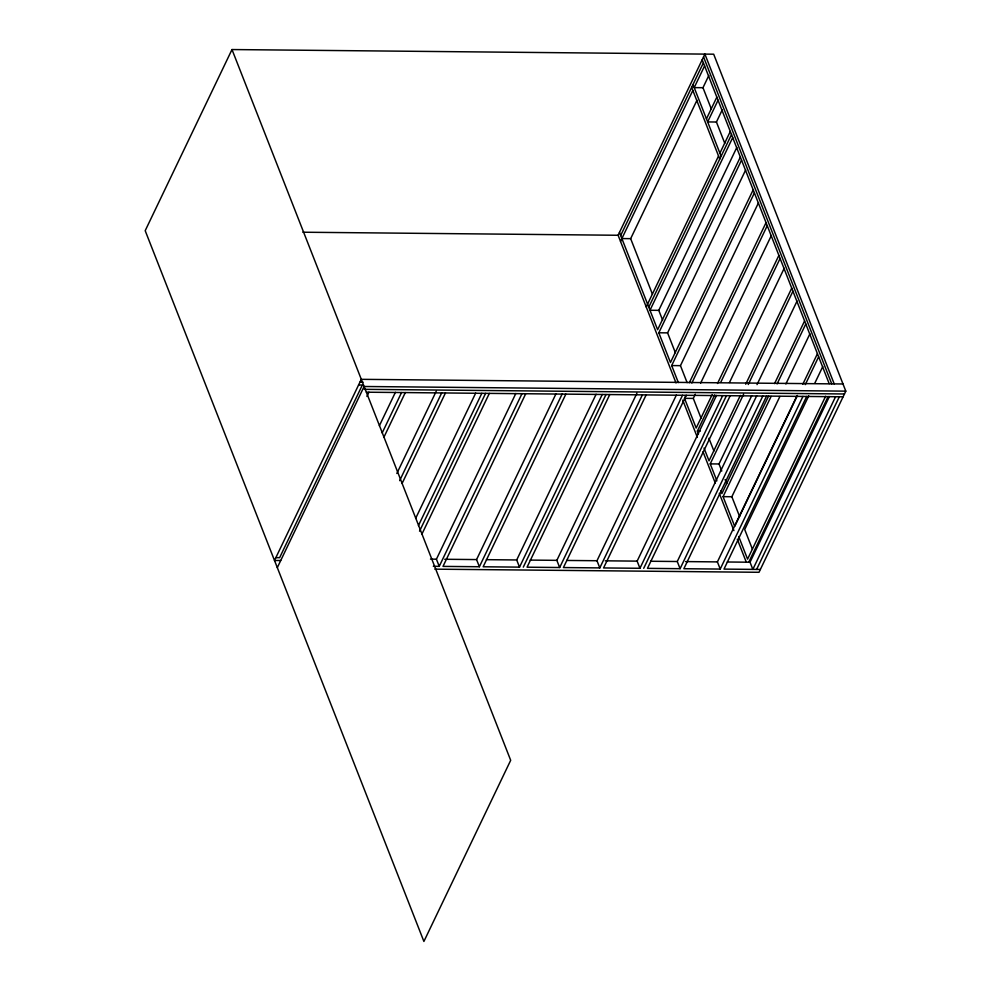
<?xml version="1.0" encoding="UTF-8"?>
<svg xmlns="http://www.w3.org/2000/svg" width="991" height="991" viewBox="0 0 991 991"><rect width="100%" height="100%" fill="white"/><g stroke="black" fill="none" stroke-linecap="round" stroke-linejoin="round"><path stroke-width="1.49" d="M231.993 49.55L145.194 230.692L423.9 941.45L510.687 760.308L231.993 49.55L713.681 54.195L845.806 391.148L759.007 572.29L434.801 569.156M277.319 567.632L364.106 386.49L845.806 391.148M366.918 396.4L368.925 392.225M379.38 425.746L395.397 392.337M382.192 432.918L401.541 392.547M383.951 437.13L405.307 392.572M396.846 473.475L436.201 391.334M399.658 480.647L441.676 392.931M402.086 483.472L445.442 392.969M415.638 518.417L475.68 393.105M418.45 525.589L481.824 393.316M419.54 531.201L485.59 393.353M421.968 534.013L489.343 393.39M433.315 566.295L439.236 566.356L436.424 559.184L515.815 393.501M439.236 566.356L521.96 393.7M525.726 393.737L443.002 566.394L479.384 566.741L562.108 394.096M676.023 382.935L618.111 235.263L704.898 54.109L834.211 383.889M620.676 235.499L703.387 62.842M620.515 241.408L692.845 90.454M704.601 65.914L694.196 87.617L702.978 87.703L708.825 75.502M479.384 566.741L476.572 559.581L555.951 393.885M652.45 294.228L630.66 238.658L696.983 100.227M565.861 394.133L483.15 566.778L519.519 567.137L602.243 394.48M706.447 118.858L716.84 97.155M718.054 100.227L707.648 121.93L716.431 122.017L722.278 109.803M519.519 567.137L516.707 559.965L596.099 394.269M646.219 306.95L718.549 155.996M719.9 153.159L730.293 131.469M523.285 567.162L606.009 394.517M648.783 307.185L731.507 134.541M732.708 137.613L649.985 310.257L658.767 310.344L736.821 147.436M609.775 394.554L527.051 567.199L559.667 567.521L642.379 394.864M740.339 157.073L657.615 329.718L619.462 232.427M753.185 189.838L670.461 362.495L658.817 332.79L741.541 160.146M559.667 567.521L556.855 560.349L636.903 393.266M675.367 352.685L667.6 332.877L745.653 169.969M646.144 394.901L563.421 567.558L599.803 567.905L682.526 395.248M678.327 382.538L671.675 365.568L754.386 192.911M687.11 382.625L680.458 365.654L758.499 202.746M599.803 567.905L596.991 560.733L676.382 395.05M689.327 382.737L766.043 222.616M712.182 394.629L696.165 428.038L684.521 398.345L685.859 395.558M691.854 383.022L767.245 225.688M686.292 395.285L603.569 567.942L639.951 568.289L722.662 395.644M701.071 418.227L693.304 398.419L695.298 394.245M700.637 383.108L771.357 235.524M717.521 383.48L778.889 255.381M698.482 433.934L697.367 431.11L714.722 394.913M720.717 382.377L780.09 258.465M639.951 568.289L637.139 561.129L716.518 395.434M729.5 382.464L784.203 268.288M643.704 568.326L726.428 395.682M730.194 395.719L647.47 568.363L680.086 568.685L762.81 396.028M740.376 395.372L709.023 460.815L704.031 448.081M745.715 384.235L791.735 288.158M716.877 480.858L710.225 463.887L743.584 394.269M748.255 384.52L792.949 291.23M721.782 471.035L719.008 463.974L751.698 395.743M757.025 384.607L797.061 301.066M680.086 568.685L677.274 561.513L756.666 395.818M766.576 396.066L683.852 568.723L720.222 569.069L802.945 396.412M768.57 396.115L721.869 493.58L720.754 490.756M774.566 383.591L804.593 320.935M797.433 395.471L734.715 526.357L723.071 496.652L771.109 396.412M777.105 383.876L805.794 324.007M739.62 516.546L731.853 496.739L779.892 396.487M785.888 383.963L809.907 333.831M720.222 569.069L717.41 561.897L796.801 396.214M802.76 384.335L817.439 353.7M805.299 384.619L818.64 356.772M806.711 396.45L723.987 569.107L760.37 569.453M808.743 395.843L744.712 529.516L752.466 549.311M814.751 383.319L822.753 366.608M825.627 396.227L747.573 559.135L738.704 536.503M748.775 562.207L828.166 396.511M835.562 396.734L752.838 569.379L750.026 562.219L829.417 396.524M756.604 569.416L839.327 396.772M302.837 232.216L618.111 235.263M621.877 238.571L630.66 238.658M658.817 332.79L667.6 332.877M671.675 365.568L680.458 365.654M842.994 383.975L361.294 379.33L274.507 560.472L280.688 560.522M359.944 382.154L363.028 382.179M358.581 384.991L362.347 385.016L279.623 557.673L275.87 557.636M364.304 389.339L844.443 393.972M366.41 392.201L843.093 396.809M684.521 398.345L693.304 398.419M697.367 431.11L700.303 431.135M710.225 463.887L719.008 463.974M723.071 496.652L731.853 496.739M430.503 559.135L436.424 559.184M444.736 559.271L476.572 559.581M486.395 559.667L516.707 559.965M530.173 560.088L556.855 560.349M566.679 560.448L596.991 560.733M605.303 560.819L637.139 561.129M650.592 561.253L677.274 561.513M685.586 561.587L717.41 561.897M727.307 561.996L750.026 562.219M703.548 56.945L831.722 383.839M702.185 59.77L829.182 383.653M702.978 87.703L711.327 108.998M716.431 122.017L724.78 143.311M692.994 84.545L721.101 156.231M691.644 87.381L719.751 159.068M658.767 310.344L662.583 320.081M708.924 438.27L713.916 450.992M725.102 479.52L726.762 483.769M682.762 400.141L697.379 437.427M703.003 451.76L715.378 483.311M719.305 493.345L733.922 530.619M737.304 539.228L746.297 562.17"/></g></svg>
